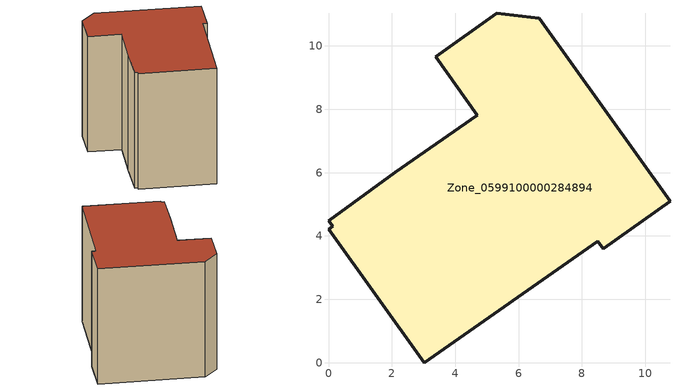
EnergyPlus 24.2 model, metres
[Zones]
Zone_0599100000284894
 floor ground (C_G): 6.66,10.88 10.78,5.1 8.67,3.59 8.5,3.83 3.02,0 0,4.22 0.13,4.31 0,4.48 2.11,6.01 4.69,7.81 3.38,9.66 5.31,11.03 z0
 wall outside (C_F): 2.11,6.01 0,4.48 0.13,4.31 0,4.22 3.02,0 8.5,3.83 8.67,3.59 10.78,5.1 6.66,10.88 5.31,11.03 3.38,9.66 4.69,7.81 2.11,6.01 z0:8.4
 roof outside (C_R): 6.66,10.88 5.31,11.03 3.38,9.66 4.69,7.81 2.11,6.01 0,4.48 0.13,4.31 0,4.22 3.02,0 8.5,3.83 8.67,3.59 10.78,5.1 z8.4
[BUILDING]
Pand.0599100000284894: North Axis=0; Terrain=City; Loads Convergence Tolerance Value=0.04; Temperature Convergence Tolerance Value=0.4; Solar Distribution=FullExterior; Maximum Number of Warmup Days=25; Minimum Number of Warmup Days=1
[Site:Location]
Rotterdam.The.Hague.AP_ZH_NLD Design_Conditions: Latitude=51.96; Longitude=4.45; Time Zone=1; Elevation=-4.5
[SITE:GROUNDTEMPERATURE:BUILDINGSURFACE]
18, 18, 18, 18, 18, 18, 18, 18, 18, 18, 18, 18
[MATERIAL] Thermal Absorptance=0.9; Solar Absorptance=0.7; Visible Absorptance=0.7
Name | Roughness | Thickness | Conductivity | Density | Specific Heat
G.TC.1975-1991 | MediumSmooth | 0.15 | 0.288461 | 540 | 1210
F.TC.1975-1991 | Rough | 0.3 | 0.230769 | 1920 | 840
R.TC.1975-1991 | MediumRough | 0.2 | 0.153846 | 1500 | 1000
[CONSTRUCTION]
C_G: G.TC.1975-1991
C_F: F.TC.1975-1991
C_R: R.TC.1975-1991
[ZONE]
Zone_0599100000284894: Type=1; Multiplier=1; Ceiling Height=Autocalculate; Volume=Autocalculate; Floor Area=autocalculate; Part of Total Floor Area=Yes
[ZONEINFILTRATION:DESIGNFLOWRATE]
Infil_Zone_0599100000284894: Zone or ZoneList or Space or SpaceList=Zone_0599100000284894; Schedule=AlwaysOn; Design Flow Rate Calculation Method=Flow/Area; Flow Rate per Floor Area=0.003; Constant Term Coefficient=1; Temperature Term Coefficient=0; Velocity Term Coefficient=0; Velocity Squared Term Coefficient=0
[HVACTEMPLATE:ZONE:IDEALLOADSAIRSYSTEM]
Zone_0599100000284894: Maximum Heating Supply Air Temperature=50; Minimum Cooling Supply Air Temperature=13; Maximum Heating Supply Air Humidity Ratio=0.0156; Minimum Cooling Supply Air Humidity Ratio=0.0077; Heating Limit=NoLimit; Cooling Limit=NoLimit; Dehumidification Control Type=ConstantSensibleHeatRatio; Cooling Sensible Heat Ratio=0.7; Dehumidification Setpoint=60; Humidification Control Type=None; Humidification Setpoint=30; Outdoor Air Method=None; Outdoor Air Flow Rate per Person=0.00944; Outdoor Air Flow Rate per Zone Floor Area=0; Outdoor Air Flow Rate per Zone=0; Demand Controlled Ventilation Type=None; Outdoor Air Economizer Type=NoEconomizer; Heat Recovery Type=None; Sensible Heat Recovery Effectiveness=0.7; Latent Heat Recovery Effectiveness=0.65
[ZONECONTROL:THERMOSTAT]
ThermostatControl_Zone_0599100000284894: Zone or ZoneList=Zone_0599100000284894; Control Type Schedule=DualSetpointControlType; Control 1=Thermostat_Zone_0599100000284894; Temperature Difference Between Cutout And Setpoint=0
[THERMOSTATSETPOINT:DUALSETPOINT]
Thermostat_Zone_0599100000284894: Heating Setpoint Temperature Schedule=HeatingSetpoint_Zone_0599100000284894; Cooling Setpoint Temperature Schedule=CoolingSetpoint_Zone_0599100000284894
[SCHEDULE:COMPACT]
HeatingSetpoint_Zone_0599100000284894: Through: 12/31, For: AllDays, Until: 24:00, 21
CoolingSetpoint_Zone_0599100000284894: Through: 12/31, For: AllDays, Until: 24:00, 24
DualSetpointControlType: Through: 12/31, For: AllDays, Until: 24:00, 4
AlwaysOn: Through: 12/31, For: AllDays, Until: 24:00, 1
